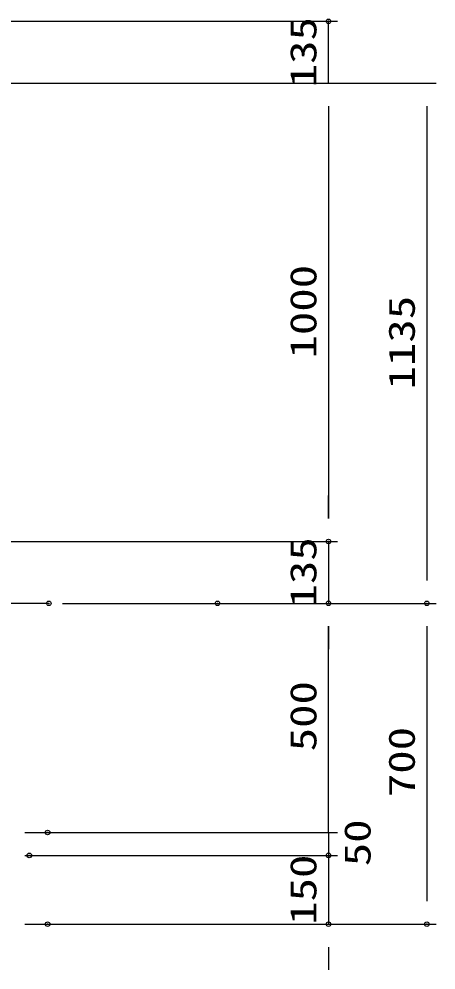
# Model space of a CAD drawing. Units: millimetres, scale not verified. Extents: x -5940 to 5940, y -4200 to 4200.
# Drawn here: x 3075 to 3986, y -1189 to 886 of the extents above; entities that cross this region are included whole.
import ezdxf
from ezdxf.enums import TextEntityAlignment as Align

# ---------------------------------------------------------------- set-up
doc = ezdxf.new("R2010")
doc.units = ezdxf.units.MM
doc.header["$LTSCALE"] = 20
doc.header["$PDMODE"] = 32
doc.header["$PDSIZE"] = 10
doc.layers.add('0-0_0', color=7, linetype='Continuous', lineweight=25)
doc.layers.add('0-1_1', color=7, linetype='Continuous', lineweight=25)
doc.layers.add('0-4_DEFPOINTS', color=7, linetype='Continuous')
doc.styles.add('ＭＳ ゴシック', font='')
doc.styles.get('ＭＳ ゴシック').set_extended_font_data('MS Gothic')

msp = doc.modelspace()

# ---------------------------------------------------------------- linework, layer by layer
at = {"layer": '0-0_0', "color": 1}
for p, q in [((2737.39, 880.83), (3771.03, 880.83)), ((2817.39, 745.83), (3771.03, 745.83)), ((2817.39, 745.83), (3771.03, 745.83)), ((2857.39, 745.83), (3986.03, 745.83)), ((2857.39, -254.17), (3771.03, -254.17)), ((2897.39, -254.17), (3771.03, -254.17)), ((3170.21, -389.17), (3986.03, -389.17)), ((3538.61, -389.17), (3986.03, -389.17)), ((3538.61, -389.17), (3771.03, -389.17)), ((3538.61, -389.17), (3771.03, -389.17)), ((3087.39, -889.17), (3771.03, -889.17)), ((3167.39, -889.17), (3771.03, -889.17)), ((3087.39, -939.17), (3771.03, -939.17)), ((3127.39, -939.17), (3771.03, -939.17)), ((3087.39, -1089.17), (3986.03, -1089.17)), ((3167.39, -1089.17), (3771.03, -1089.17))]:
    msp.add_line(p, q, dxfattribs=at)
at = {"layer": '0-0_0', "color": 2}
for p, q in [((3751.03, 745.83), (3751.03, 880.83)), ((3751.03, 695.83), (3751.03, 645.83)), ((3751.03, 695.83), (3751.03, -204.17)), ((3966.03, 695.83), (3966.03, -339.17)), ((3751.03, -204.17), (3751.03, -154.17)), ((3751.03, -254.17), (3751.03, -389.17)), ((3751.03, -839.17), (3751.03, -439.17)), ((3751.03, -439.17), (3751.03, -489.17)), ((3966.03, -439.17), (3966.03, -1039.17)), ((3751.03, -839.17), (3751.03, -789.17)), ((3751.03, -889.17), (3751.03, -839.17)), ((3751.03, -889.17), (3751.03, -939.17)), ((3751.03, -939.17), (3751.03, -1089.17)), ((3751.03, -989.17), (3751.03, -1039.17)), ((3751.03, -1139.17), (3751.03, -1189.17))]:
    msp.add_line(p, q, dxfattribs=at)
at = {"layer": '0-1_1'}
msp.add_line((3140.21, -389.17), (-4492.61, -389.17), dxfattribs=at)
at = {"layer": '0-4_DEFPOINTS'}
for p in [(3751.03, 880.83), (3751.03, -254.17), (3140.21, -389.17), (3508.61, -389.17), (3751.03, -389.17), (3966.03, -389.17), (3137.39, -889.17), (3097.39, -939.17), (3751.03, -939.17), (3137.39, -1089.17), (3751.03, -1089.17), (3966.03, -1089.17)]:
    msp.add_point(p, dxfattribs=at)

# ---------------------------------------------------------------- texts
at = {"layer": '0-0_0', "color": 3, "style": 'ＭＳ ゴシック', "width": 1.3}
for s, p in [('135', (3742.14, 736.83)), ('1000', (3742.14, 145.04)), ('1135', (3957.14, 77.54)), ('135', (3742.14, -398.17)), ('500', (3742.14, -712.03)), ('700', (3957.14, -812.03)), ('50', (3860.39, -962.74)), ('150', (3742.14, -1090.67))]:
    msp.add_text(s, height=57.77, rotation=90, dxfattribs=at).set_placement(p, align=Align.BOTTOM_LEFT)

doc.saveas('drawing.dxf')
